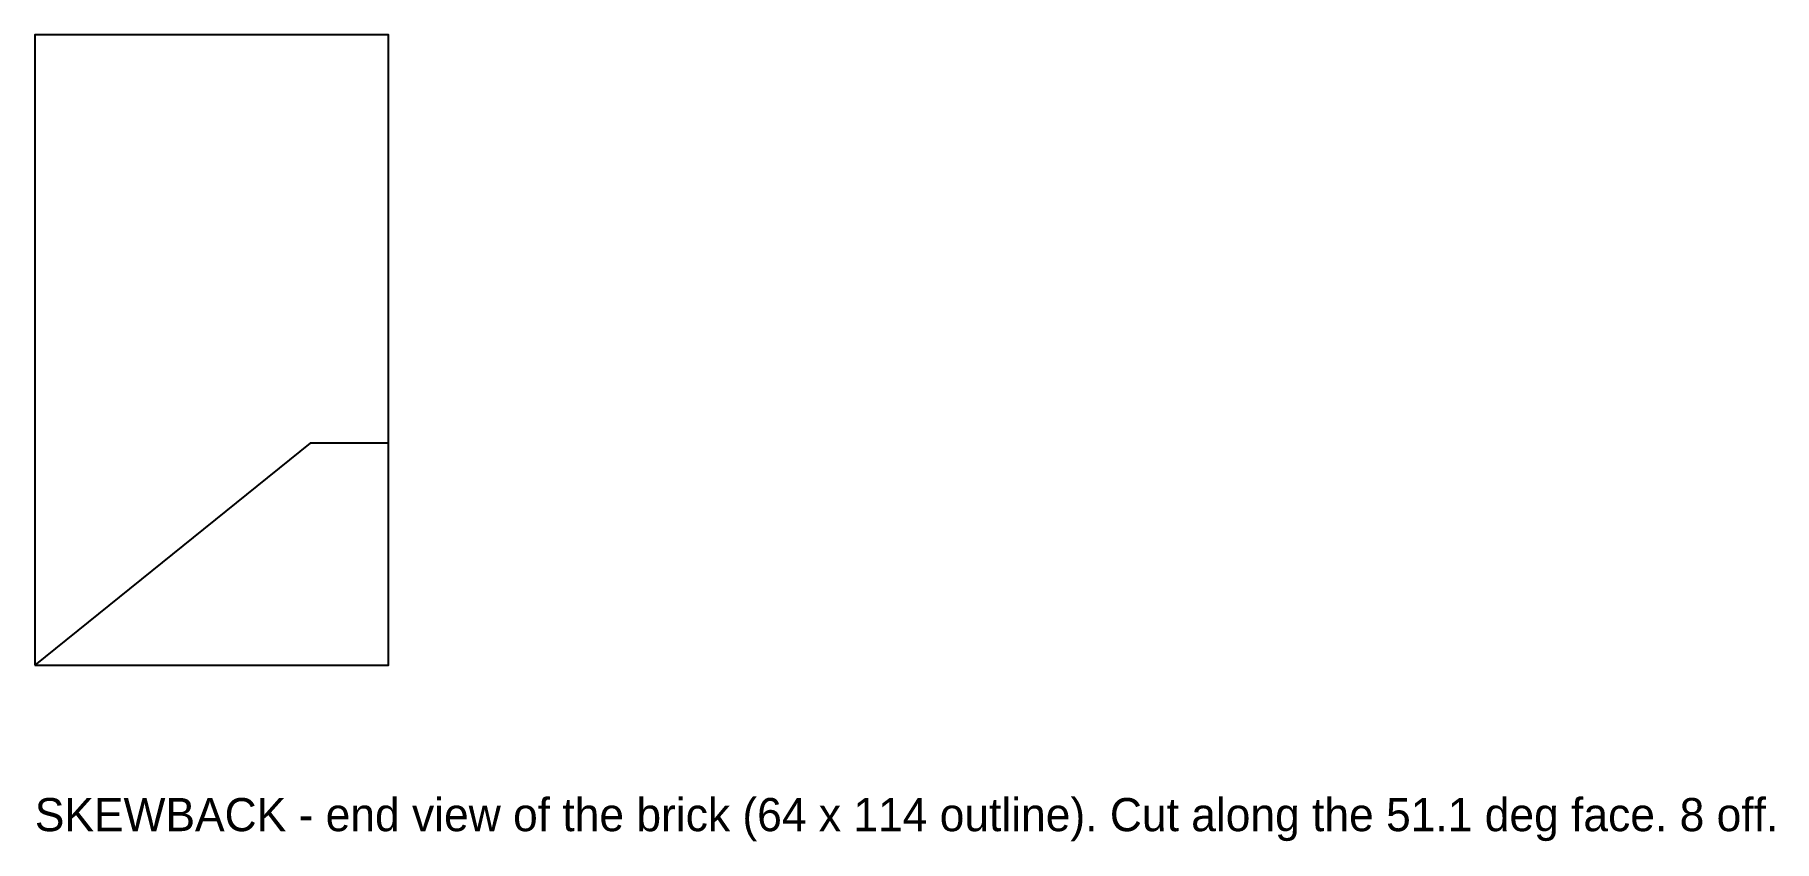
# Model space of a CAD drawing. Header units: millimetres. Extents: x 0 to 315, y -32 to 114.
import ezdxf

# ---------------------------------------------------------------- set-up
doc = ezdxf.new("R2010")
doc.units = ezdxf.units.MM
for name, color, linetype in [('CUT', 1, 'Continuous'), ('MARK', 3, 'Continuous'), ('TEXT', 7, 'Continuous')]:
    doc.layers.add(name, color=color, linetype=linetype)

msp = doc.modelspace()

# ---------------------------------------------------------------- linework, layer by layer
at = {"layer": 'CUT'}
msp.add_lwpolyline([(0, 0), (64, 0), (64, 40.18), (49.81, 40.18)], close=True, dxfattribs=at)
at = {"layer": 'MARK'}
msp.add_lwpolyline([(0, 0), (64, 0), (64, 114), (0, 114)], close=True, dxfattribs=at)

# ---------------------------------------------------------------- texts
at = {"layer": 'TEXT'}
msp.add_text('SKEWBACK - end view of the brick (64 x 114 outline). Cut along the 51.1 deg face. 8 off.', height=6, dxfattribs=at).set_placement((0, -30))

doc.saveas('drawing.dxf')
